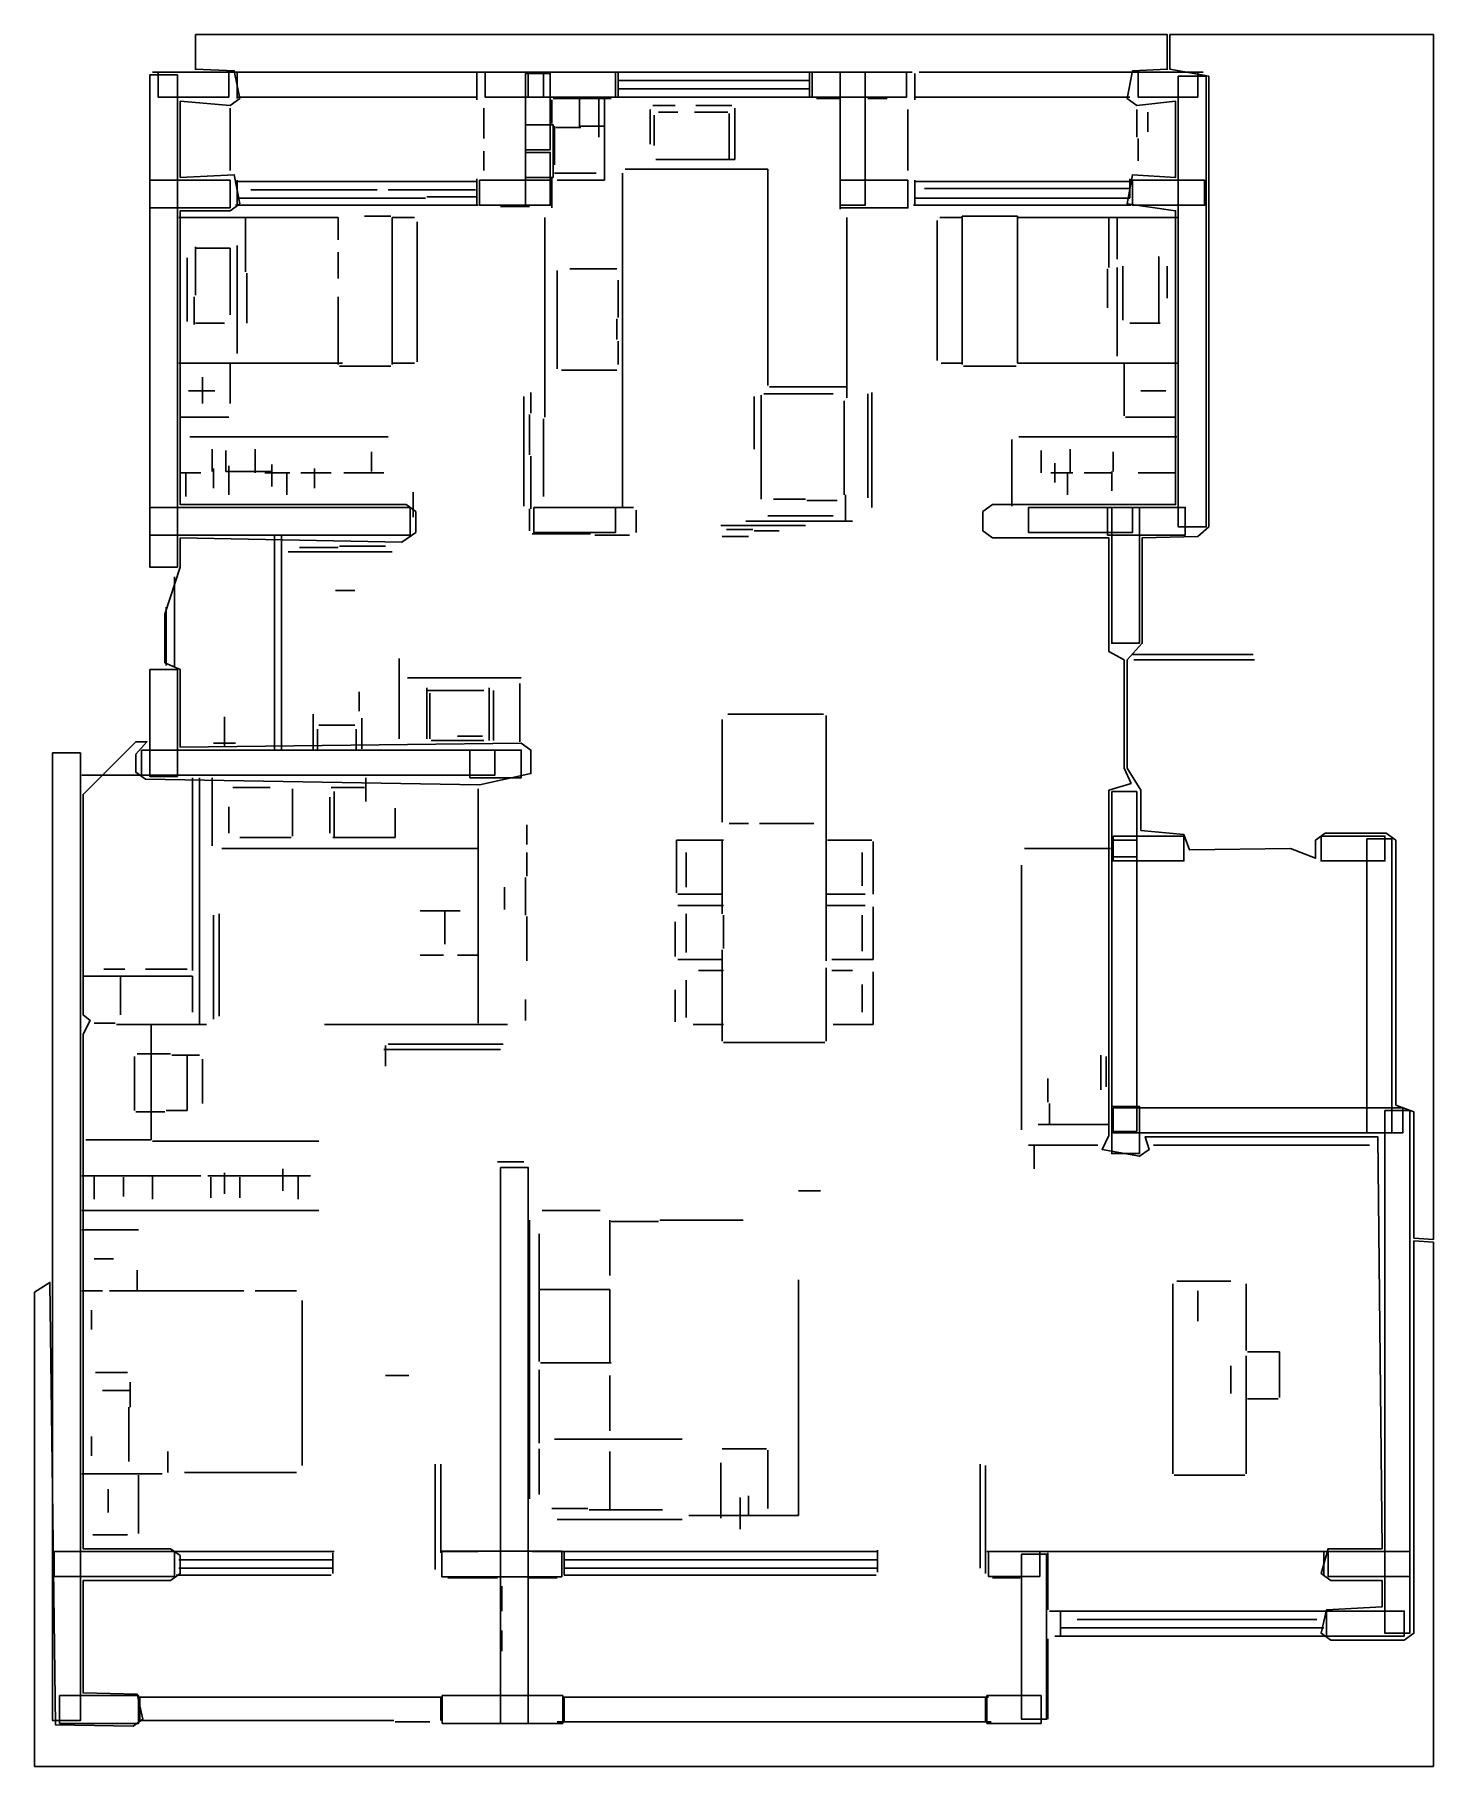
# Model space of a CAD drawing. Header units: metres. Extents: x -23 to 986, y -41 to 1208.
import ezdxf

# ---------------------------------------------------------------- set-up
doc = ezdxf.new("R2010")
doc.units = ezdxf.units.M

msp = doc.modelspace()

# ---------------------------------------------------------------- linework, layer by layer
at = {"layer": 'A-ROOM'}
for points in [[(93, 1208), (93, 1183), (121, 1182), (125, 1162), (118, 1157), (82, 1160), (82, 1105), (121, 1107), (125, 1086), (118, 1081), (82, 1081), (82, 869), (245, 869), (252, 864), (252, 849), (242, 842), (82, 845), (82, 824), (71, 790), (71, 755), (82, 750), (82, 694), (328, 697), (335, 692), (335, 675), (298, 667), (57, 671), (50, 676), (50, 689), (58, 698), (50, 698), (12, 660), (12, 501), (17, 497), (12, 487), (12, 116), (75, 116), (82, 111), (82, 98), (75, 93), (12, 93), (12, 12), (51, 11), (55, -7), (48, -12), (-8, -11), (-12, 308), (-23, 301), (-23, -41), (986, -41), (986, 337), (972, 338), (972, 55), (965, 50), (912, 50), (905, 55), (909, 72), (949, 74), (949, 93), (912, 93), (905, 98), (910, 116), (949, 116), (946, 413), (778, 413), (781, 404), (774, 399), (747, 404), (752, 414), (752, 663), (768, 668), (763, 679), (763, 757), (752, 763), (752, 845), (668, 845), (661, 850), (661, 864), (668, 869), (800, 869), (800, 1081), (765, 1086), (769, 1107), (800, 1105), (800, 1160), (772, 1157), (765, 1162), (769, 1182), (794, 1183), (794, 1208)], [(796, 1208), (796, 1183), (824, 1178), (824, 853), (816, 846), (776, 845), (776, 769), (765, 757), (765, 679), (775, 663), (775, 634), (806, 631), (810, 620), (883, 621), (901, 614), (901, 627), (908, 632), (952, 632), (959, 627), (959, 436), (972, 431), (972, 340), (986, 339), (986, 1208)]]:
    msp.add_lwpolyline(points, close=True, dxfattribs=at)
at = {"layer": 'A-TRACE'}
for p, q in [((62, 1181), (610, 1181)), ((123, 1181), (123, 1162)), ((296, 1181), (296, 1161)), ((398, 1181), (398, 1163)), ((398, 1175), (536, 1175)), ((536, 1181), (536, 1163)), ((612, 1180), (612, 1161)), ((615, 1181), (820, 1181)), ((123, 1163), (296, 1163)), ((351, 1162), (393, 1162)), ((370, 1162), (370, 1141)), ((384, 1162), (384, 1134)), ((388, 1162), (388, 1103)), ((394, 1163), (540, 1163)), ((398, 1169), (536, 1169)), ((541, 1162), (558, 1162)), ((558, 1162), (558, 1082)), ((578, 1162), (592, 1162)), ((612, 1163), (767, 1163)), ((118, 1155), (118, 1110)), ((301, 1155), (301, 1133)), ((331, 1161), (331, 1103)), ((350, 1161), (350, 1144)), ((421, 1154), (421, 1129)), ((423, 1157), (439, 1157)), ((424, 1150), (424, 1128)), ((427, 1152), (441, 1152)), ((453, 1152), (477, 1152)), ((454, 1157), (480, 1157)), ((478, 1151), (478, 1118)), ((482, 1155), (482, 1118)), ((607, 1154), (607, 1110)), ((772, 1154), (772, 1134)), ((780, 1152), (780, 1138)), ((352, 1142), (352, 1114)), ((353, 1141), (371, 1141)), ((370, 1142), (388, 1142)), ((773, 1133), (773, 1117)), ((301, 1124), (301, 1110)), ((425, 1118), (482, 1118)), ((123, 1103), (123, 1085)), ((123, 1102), (296, 1102)), ((296, 1104), (296, 1085)), ((307, 1103), (331, 1103)), ((350, 1105), (350, 1083)), ((352, 1108), (382, 1108)), ((354, 1103), (388, 1103)), ((401, 1108), (401, 867)), ((403, 1111), (506, 1111)), ((506, 1111), (506, 955)), ((580, 1103), (601, 1103)), ((612, 1103), (612, 1085)), ((612, 1102), (767, 1102)), ((767, 1104), (767, 1090)), ((123, 1090), (259, 1090)), ((133, 1096), (224, 1096)), ((232, 1096), (295, 1096)), ((260, 1091), (296, 1091)), ((612, 1090), (767, 1090)), ((619, 1097), (767, 1097)), ((81, 1076), (196, 1076)), ((122, 1085), (297, 1085)), ((129, 1076), (129, 1037)), ((196, 1076), (196, 1060)), ((215, 1077), (234, 1077)), ((235, 1076), (251, 1076)), ((235, 1076), (235, 970)), ((313, 1084), (334, 1084)), ((345, 1076), (345, 932)), ((563, 1076), (563, 946)), ((611, 1085), (768, 1085)), ((630, 1076), (646, 1076)), ((646, 1077), (686, 1077)), ((646, 1077), (646, 970)), ((686, 1077), (686, 971)), ((686, 1076), (802, 1076)), ((752, 1076), (752, 1040)), ((758, 1076), (758, 1046)), ((253, 1073), (253, 972)), ((628, 1074), (628, 973)), ((93, 1055), (93, 1020)), ((93, 1054), (118, 1054)), ((118, 1054), (118, 1006)), ((123, 1056), (123, 978)), ((196, 1051), (196, 1032)), ((87, 1047), (87, 1001)), ((354, 1038), (354, 967)), ((363, 1039), (397, 1039)), ((751, 1039), (751, 1011)), ((758, 1040), (758, 976)), ((762, 1041), (762, 1002)), ((788, 1048), (788, 1000)), ((794, 1041), (794, 1018)), ((130, 1036), (130, 1000)), ((398, 1031), (398, 1004)), ((92, 1019), (92, 999)), ((196, 1019), (196, 970)), ((93, 1000), (114, 1000)), ((397, 1003), (397, 988)), ((767, 1000), (789, 1000)), ((398, 987), (398, 970)), ((81, 971), (199, 971)), ((118, 971), (118, 942)), ((197, 969), (234, 969)), ((235, 971), (251, 971)), ((357, 966), (397, 966)), ((631, 971), (646, 971)), ((647, 969), (685, 969)), ((686, 971), (802, 971)), ((763, 971), (763, 933)), ((88, 951), (107, 951)), ((98, 961), (98, 942)), ((335, 950), (335, 935)), ((507, 954), (563, 954)), ((581, 950), (581, 867)), ((775, 951), (793, 951)), ((330, 947), (330, 868)), ((496, 947), (496, 909)), ((501, 948), (501, 873)), ((503, 949), (553, 949)), ((561, 944), (561, 876)), ((578, 949), (578, 874)), ((82, 932), (117, 932)), ((334, 934), (334, 905)), ((344, 931), (344, 875)), ((764, 932), (800, 932)), ((89, 918), (232, 918)), ((682, 916), (682, 868)), ((687, 918), (801, 918)), ((105, 909), (105, 893)), ((115, 908), (115, 893)), ((136, 909), (136, 892)), ((220, 907), (220, 893)), ((335, 904), (335, 866)), ((703, 908), (703, 892)), ((724, 909), (724, 892)), ((755, 907), (755, 893)), ((82, 892), (97, 892)), ((86, 892), (86, 875)), ((106, 895), (106, 881)), ((115, 893), (148, 893)), ((117, 897), (117, 876)), ((143, 892), (161, 892)), ((148, 898), (148, 882)), ((159, 892), (159, 876)), ((169, 892), (191, 892)), ((179, 895), (179, 881)), ((200, 892), (229, 892)), ((710, 892), (726, 892)), ((713, 899), (713, 885)), ((722, 892), (722, 876)), ((734, 892), (754, 892)), ((754, 893), (754, 879)), ((773, 892), (800, 892)), ((250, 878), (250, 860)), ((562, 876), (562, 857)), ((334, 866), (334, 850)), ((350, 867), (409, 867)), ((411, 865), (411, 849)), ((510, 873), (533, 873)), ((534, 872), (556, 872)), ((472, 854), (533, 854)), ((476, 851), (495, 851)), ((490, 857), (567, 857)), ((496, 850), (514, 850)), ((506, 861), (553, 861)), ((150, 847), (150, 692)), ((155, 847), (155, 692)), ((168, 838), (196, 838)), ((197, 839), (230, 839)), ((336, 848), (378, 848)), ((381, 847), (406, 847)), ((473, 846), (492, 846)), ((160, 835), (235, 835)), ((78, 817), (78, 752)), ((194, 807), (208, 807)), ((72, 795), (72, 753)), ((240, 758), (240, 700)), ((769, 761), (856, 761)), ((770, 757), (857, 757)), ((246, 744), (328, 744)), ((260, 737), (260, 700)), ((305, 737), (305, 699)), ((327, 740), (327, 698)), ((211, 734), (211, 720)), ((260, 735), (301, 735)), ((262, 733), (262, 700)), ((308, 735), (308, 699)), ((114, 716), (114, 695)), ((178, 718), (178, 692)), ((213, 715), (213, 693)), ((473, 714), (473, 640)), ((477, 718), (546, 718)), ((548, 717), (548, 540)), ((181, 707), (181, 692)), ((182, 710), (208, 710)), ((209, 707), (209, 692)), ((282, 702), (300, 702)), ((106, 697), (122, 697)), ((263, 699), (301, 699)), ((11, 674), (56, 674)), ((91, 672), (91, 533)), ((96, 672), (96, 494)), ((105, 672), (105, 623)), ((120, 665), (147, 665)), ((163, 664), (163, 630)), ((191, 665), (215, 665)), ((193, 662), (193, 629)), ((216, 672), (216, 655)), ((297, 664), (297, 495)), ((117, 651), (117, 632)), ((190, 658), (190, 632)), ((237, 650), (237, 629)), ((332, 638), (332, 624)), ((478, 639), (492, 639)), ((500, 639), (539, 639)), ((125, 629), (162, 629)), ((192, 629), (237, 629)), ((440, 627), (474, 627)), ((440, 627), (440, 589)), ((473, 627), (473, 574)), ((549, 627), (581, 627)), ((582, 626), (582, 588)), ((112, 621), (297, 621)), ((332, 618), (332, 601)), ((447, 618), (447, 593)), ((574, 618), (574, 594)), ((691, 621), (753, 621)), ((331, 600), (331, 573)), ((689, 609), (689, 418)), ((316, 593), (316, 577)), ((441, 588), (473, 588)), ((548, 588), (576, 588)), ((255, 576), (284, 576)), ((273, 576), (273, 552)), ((441, 580), (474, 580)), ((548, 580), (576, 580)), ((582, 579), (582, 541)), ((106, 573), (106, 498)), ((110, 574), (110, 500)), ((332, 572), (332, 540)), ((439, 568), (439, 543)), ((447, 574), (447, 546)), ((474, 573), (474, 549)), ((574, 573), (574, 547)), ((255, 544), (272, 544)), ((282, 544), (297, 544)), ((441, 541), (473, 541)), ((473, 548), (473, 482)), ((552, 541), (582, 541)), ((12, 529), (91, 529)), ((27, 534), (42, 534)), ((39, 529), (39, 501)), ((57, 534), (87, 534)), ((91, 529), (91, 503)), ((447, 526), (447, 499)), ((456, 533), (474, 533)), ((548, 535), (548, 482)), ((552, 533), (567, 533)), ((582, 532), (582, 494)), ((439, 519), (439, 496)), ((574, 523), (574, 503)), ((331, 512), (331, 497)), ((20, 495), (35, 495)), ((36, 494), (101, 494)), ((61, 494), (61, 411)), ((186, 494), (318, 494)), ((452, 494), (474, 494)), ((553, 494), (582, 494)), ((229, 476), (313, 476)), ((230, 479), (230, 464)), ((232, 480), (315, 480)), ((474, 481), (547, 481)), ((49, 471), (49, 432)), ((51, 473), (75, 473)), ((76, 472), (96, 472)), ((87, 472), (87, 432)), ((98, 469), (98, 437)), ((746, 472), (746, 447)), ((750, 471), (750, 449)), ((708, 455), (708, 438)), ((50, 431), (71, 431)), ((72, 432), (87, 432)), ((709, 437), (709, 422)), ((701, 422), (752, 422)), ((14, 411), (61, 411)), ((62, 410), (182, 410)), ((694, 407), (744, 407)), ((698, 407), (698, 390)), ((754, 401), (774, 401)), ((784, 407), (940, 407)), ((156, 390), (156, 374)), ((311, 395), (330, 395)), ((333, 391), (333, 353)), ((11, 385), (97, 385)), ((20, 385), (20, 368)), ((41, 384), (41, 370)), ((62, 385), (62, 368)), ((102, 385), (176, 385)), ((104, 384), (104, 369)), ((114, 387), (114, 372)), ((125, 384), (125, 369)), ((167, 385), (167, 368)), ((528, 374), (544, 374)), ((11, 360), (182, 360)), ((334, 353), (334, 152)), ((343, 360), (385, 360)), ((392, 353), (392, 313)), ((393, 352), (427, 352)), ((428, 353), (488, 353)), ((11, 346), (52, 346)), ((341, 343), (341, 251)), ((20, 325), (34, 325)), ((51, 317), (51, 302)), ((11, 302), (26, 302)), ((31, 302), (128, 302)), ((136, 302), (166, 302)), ((341, 303), (392, 303)), ((392, 303), (392, 250)), ((528, 310), (528, 140)), ((798, 307), (798, 170)), ((801, 309), (840, 309)), ((816, 302), (816, 280)), ((851, 307), (851, 259)), ((18, 288), (18, 274)), ((170, 295), (170, 176)), ((342, 250), (393, 250)), ((851, 255), (851, 170)), ((852, 258), (875, 258)), ((875, 258), (875, 225)), ((21, 243), (44, 243)), ((230, 241), (247, 241)), ((341, 245), (341, 192)), ((392, 241), (392, 201)), ((840, 248), (840, 228)), ((26, 230), (46, 230)), ((46, 236), (46, 218)), ((45, 218), (45, 179)), ((852, 224), (874, 224)), ((18, 197), (18, 183)), ((341, 188), (341, 155)), ((352, 195), (444, 195)), ((473, 188), (505, 188)), ((73, 186), (73, 171)), ((266, 177), (266, 101)), ((270, 177), (270, 113)), ((392, 186), (392, 144)), ((472, 178), (472, 138)), ((506, 187), (506, 145)), ((659, 177), (659, 102)), ((663, 176), (663, 98)), ((11, 170), (69, 170)), ((52, 169), (52, 127)), ((85, 171), (166, 171)), ((799, 169), (850, 169)), ((30, 159), (30, 142)), ((333, 152), (333, 115)), ((486, 153), (486, 130)), ((492, 154), (492, 140)), ((350, 145), (376, 145)), ((377, 144), (430, 144)), ((449, 140), (528, 140)), ((19, 126), (44, 126)), ((354, 137), (444, 137)), ((10, 114), (193, 114)), ((192, 113), (192, 98)), ((271, 114), (297, 114)), ((336, 114), (585, 114)), ((359, 114), (359, 97)), ((585, 115), (585, 99)), ((664, 114), (681, 114)), ((692, 114), (913, 114)), ((708, 113), (708, 72)), ((907, 114), (907, 97)), ((81, 108), (192, 108)), ((81, 102), (192, 102)), ((359, 108), (585, 108)), ((359, 102), (585, 102)), ((79, 97), (191, 97)), ((275, 95), (311, 95)), ((314, 89), (314, 71)), ((333, 95), (354, 95)), ((359, 97), (584, 97)), ((668, 95), (688, 95)), ((689, 94), (689, 10)), ((333, 87), (333, 58)), ((709, 71), (947, 71)), ((717, 71), (717, 53)), ((729, 65), (902, 65)), ((314, 57), (314, 42)), ((708, 51), (708, -7)), ((713, 53), (911, 53)), ((717, 59), (907, 59)), ((52, 9), (271, 9)), ((53, 9), (53, -8)), ((270, 9), (270, -8)), ((333, 10), (357, 10)), ((358, 9), (665, 9)), ((359, 9), (359, -9)), ((663, 9), (663, -9)), ((665, 10), (689, 10)), ((52, -8), (236, -8)), ((237, -9), (262, -9)), ((354, -9), (667, -9))]:
    msp.add_line(p, q, dxfattribs=at)
at = {"layer": 'A-WALL'}
for points in [[(60, 1179), (60, 824), (80, 824), (80, 1179)], [(66, 1181), (117, 1181), (117, 1163), (66, 1163)], [(302, 1181), (344, 1181), (344, 1163), (302, 1163)], [(331, 1180), (331, 1125), (349, 1125), (349, 1180)], [(333, 1181), (396, 1181), (396, 1163), (333, 1163)], [(538, 1181), (606, 1181), (606, 1163), (538, 1163)], [(558, 1181), (558, 1085), (576, 1085), (576, 1181)], [(773, 1181), (816, 1181), (816, 1163), (773, 1163)], [(802, 1178), (802, 853), (822, 853), (822, 1178)], [(331, 1143), (331, 1105), (351, 1105), (351, 1143)], [(331, 1123), (331, 1085), (349, 1085), (349, 1123)], [(60, 1103), (118, 1103), (118, 1083), (60, 1083)], [(298, 1103), (349, 1103), (349, 1085), (298, 1085)], [(558, 1103), (607, 1103), (607, 1083), (558, 1083)], [(769, 1103), (821, 1103), (821, 1085), (769, 1085)], [(60, 867), (248, 867), (248, 847), (60, 847)], [(337, 867), (396, 867), (396, 849), (337, 849)], [(694, 867), (769, 867), (769, 849), (694, 849)], [(751, 867), (807, 867), (807, 847), (751, 847)], [(754, 867), (754, 769), (774, 769), (774, 867)], [(60, 750), (60, 673), (80, 673), (80, 750)], [(-10, 690), (-10, -8), (10, -8), (10, 690)], [(54, 692), (309, 692), (309, 674), (54, 674)], [(291, 692), (328, 692), (328, 672), (291, 672)], [(754, 662), (754, 615), (772, 615), (772, 662)], [(754, 627), (754, 417), (772, 417), (772, 627)], [(755, 630), (806, 630), (806, 612), (755, 612)], [(905, 630), (951, 630), (951, 612), (905, 612)], [(938, 628), (938, 416), (956, 416), (956, 628)], [(754, 435), (754, 401), (774, 401), (774, 435)], [(755, 434), (964, 434), (964, 416), (755, 416)], [(951, 432), (951, 55), (969, 55), (969, 432)], [(313, 391), (313, -10), (333, -10), (333, 391)], [(-9, 114), (78, 114), (78, 96), (-9, 96)], [(270.8, 114.2), (357.2, 114.2), (357.2, 95.8), (270.8, 95.8)], [(665, 114), (702, 114), (702, 96), (665, 96)], [(910, 114), (969, 114), (969, 96), (910, 96)], [(689, 112), (689, -7), (707, -7), (707, 112)], [(909, 71), (965, 71), (965, 53), (909, 53)], [(-5, 10), (52, 10), (52, -10), (-5, -10)], [(271, 10), (358, 10), (358, -10), (271, -10)], [(664, 10), (703, 10), (703, -10), (664, -10)]]:
    msp.add_lwpolyline(points, close=True, dxfattribs=at)

doc.saveas('drawing.dxf')
